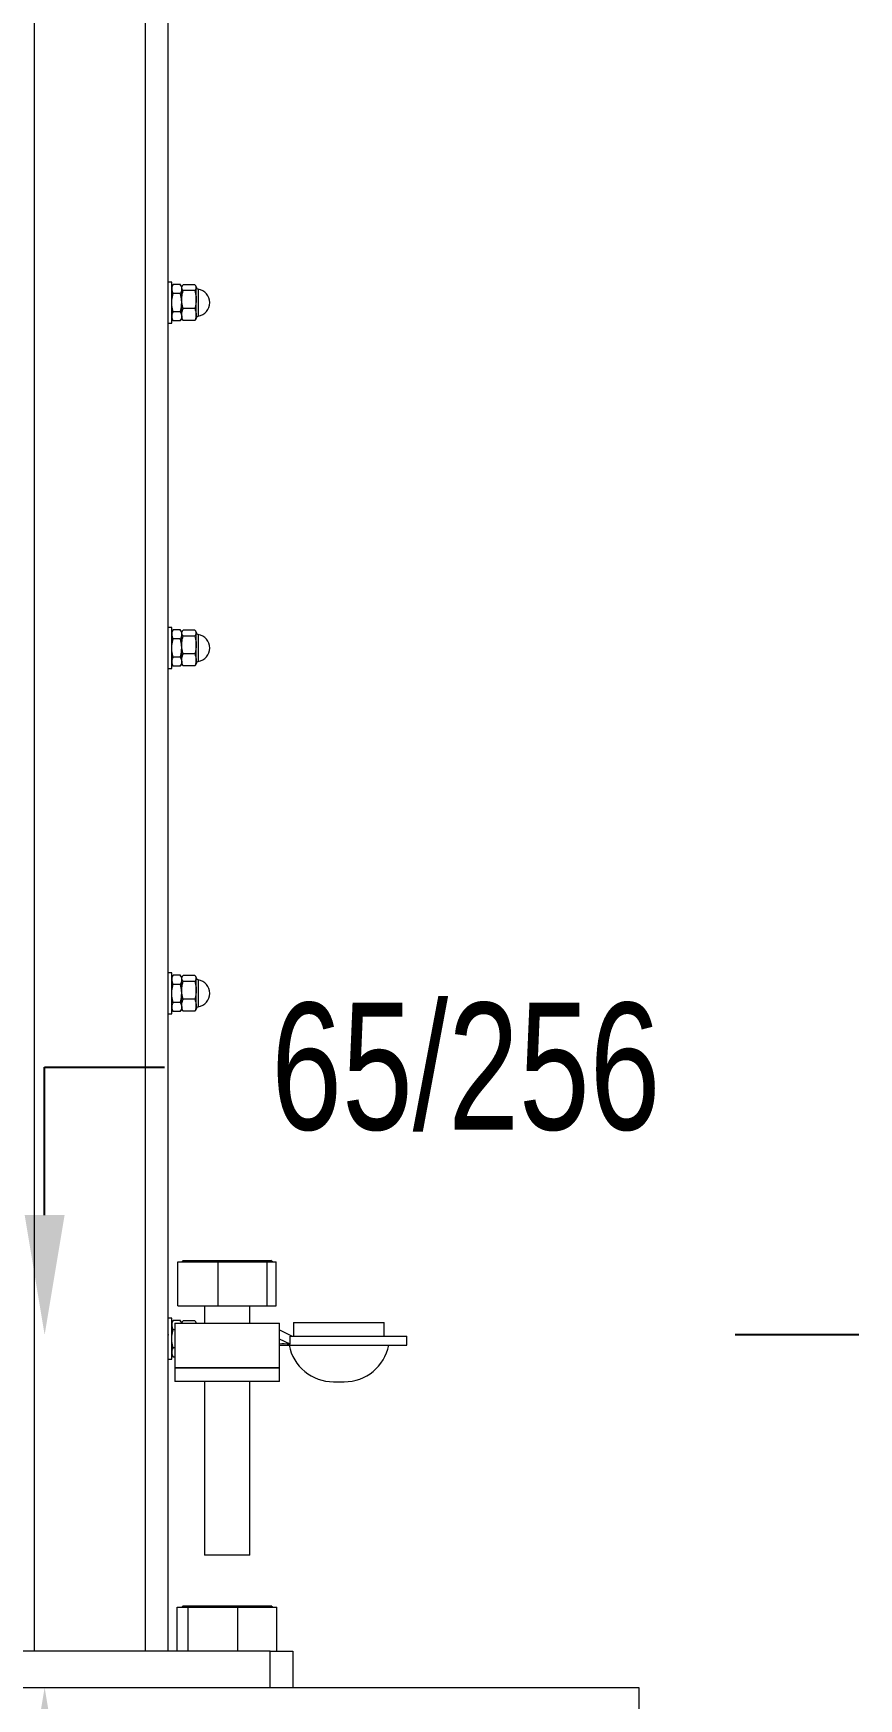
# Model space of a CAD drawing. Header units: inches. Extents: x 0.03 to 2.74, y 0.01 to 1.91.
# Drawn here: x 1.2857 to 1.3604, y 0.9059 to 1.0566 of the extents above; entities that cross this region are included whole.
import ezdxf

# ---------------------------------------------------------------- set-up
doc = ezdxf.new("R2010")
doc.units = ezdxf.units.IN
doc.header["$MEASUREMENT"] = 0
doc.header["$PDSIZE"] = -1
doc.layers.add('SLD-0_0', color=7, linetype='Continuous')
doc.styles.add('SLDTEXTSTYLE0', font='TXT', dxfattribs={"width": 0.75})
doc.dimstyles.new('SLDDIMSTYLE4', dxfattribs={"dimtxt": 0.01148293963254593, "dimasz": 0.01083333333333333, "dimexe": 0, "dimexo": 0.0625, "dimgap": 0.002870734908136483, "dimtad": 0, "dimtih": 1, "dimtoh": 1, "dimdec": 8, "dimlfac": 8, "dimrnd": 1e-09, "dimzin": 12, "dimdsep": 46, "dimlunit": 5, "dimtxsty": 'SLDTEXTSTYLE0', "dimsah": 1, "dimcen": 0.09, "dimadec": 0, "dimazin": 3, "dimtfac": 1, "dimtdec": 8, "dimtofl": 0, "dimtmove": 0, "dimatfit": 3, "dimfxl": 1, "dimfrac": 2, "dimtolj": 1, "dimtzin": 12, "dimarcsym": 0})

# ---------------------------------------------------------------- blocks, each defined once
blk = doc.blocks.new('*D95')
at = {"color": 0, "linetype": 'ByBlock', "lineweight": -2}
for p, q in [((1.28673707728714, 0.9497038653782358), (1.28673707728714, 0.9630923581688735)), ((1.28673707728714, 0.9630923581688735), (1.297570410620473, 0.9630923581688735)), ((1.360411679077807, 0.9388705320449025), (1.34923707728714, 0.9388705320449025)), ((1.27799977135059, 0.9069694903782686), (1.22423707728714, 0.9069694903782686)), ((1.28673707728714, 0.8961361570449352), (1.28673707728714, 0.8853028237116018))]:
    blk.add_line(p, q, dxfattribs=at)
at = {"color": 0, "linetype": 'ByBlock'}
for points in [[(1.28673707728714, 0.9388705320449025), (1.284931521731584, 0.9497038653782358), (1.288542632842695, 0.9497038653782358)], [(1.28673707728714, 0.9069694903782686), (1.284931521731584, 0.8961361570449352), (1.288542632842695, 0.8961361570449352)]]:
    blk.add_solid(points, dxfattribs=at)
at = {"layer": 'DEFPOINTS', "color": 0, "linetype": 'ByBlock'}
for p in [(1.297911679077807, 0.9388705320449025), (1.34049977135059, 0.9069694903782686)]:
    blk.add_point(p, dxfattribs=at)
at = {"color": 0, "linetype": 'ByBlock', "insert": (1.32485674592231, 0.9630923581688734), "char_height": 0.01148293963254593, "attachment_point": 5, "style": 'SLDTEXTSTYLE0'}
blk.add_mtext('65/256', dxfattribs=at)

msp = doc.modelspace()

# ---------------------------------------------------------------- linework, layer by layer
at = {"linetype": 'Continuous', "lineweight": 15}
for p, q in [((1.285813581964946, 0.9102503302732484), (1.285813581964946, 1.285250330273248)), ((1.295861154143424, 0.9102503302732482), (1.295861154143424, 1.285250330273248)), ((1.297911679077807, 0.9102503302732484), (1.297911679077807, 1.285250330273248)), ((1.298239763067308, 1.034116555985444), (1.297911679077807, 1.034116555985444)), ((1.298239763067308, 1.032271083544499), (1.298239763067308, 1.034116555985444)), ((1.29836800767624, 1.033928577177033), (1.298239763067308, 1.033706450998568)), ((1.298363122792214, 1.033919581842997), (1.298367964917362, 1.033928429059241)), ((1.299013792188384, 1.033928429059241), (1.298367964917362, 1.033928429059241)), ((1.299141994038437, 1.033706450998567), (1.299013749429506, 1.033928577177034)), ((1.299018634313532, 1.033919581842997), (1.299013792188384, 1.033928429059241)), ((1.300326128146388, 1.033898499785286), (1.29927019588849, 1.033898499785286)), ((1.299013792188384, 1.033086187522644), (1.298367964917362, 1.033086187522643)), ((1.299190477916677, 1.033790427539028), (1.299141994038437, 1.033706450998568)), ((1.299141994038437, 1.033627584141861), (1.299141994038437, 1.033706450998568)), ((1.299141994038437, 1.032542960378043), (1.299141994038437, 1.033627584141861)), ((1.299141994038437, 1.033507308290943), (1.299141994038437, 1.033627584141861)), ((1.299141994038437, 1.032257514765271), (1.299141994038437, 1.033507308290943)), ((1.299141994038437, 1.031186459780682), (1.299141994038437, 1.032542960378043)), ((1.300326128146389, 1.033356668498437), (1.29927019588849, 1.033356668498437)), ((1.300454329996442, 1.033706450998569), (1.300405746421331, 1.033790600219075)), ((1.300454329996442, 1.033627584141862), (1.300454329996442, 1.033706450998569)), ((1.300454329996442, 1.032542960378044), (1.300454329996442, 1.033627584141862)), ((1.300454329996442, 1.031186459780682), (1.300454329996442, 1.032542960378044)), ((1.300630089276532, 1.03348877955657), (1.300630089276532, 1.032501730641201)), ((1.300630089276532, 1.032501730641201), (1.300630089276532, 1.031053387532429)), ((1.298239763067308, 1.030425611103555), (1.298239763067308, 1.032271083544499)), ((1.298239763067308, 1.030835716090431), (1.298368007676241, 1.030613589911963)), ((1.299013792188384, 1.031428842007899), (1.298367964917361, 1.031428842007899)), ((1.299013749429505, 1.030613589911963), (1.299141994038437, 1.030835716090431)), ((1.299141994038437, 1.031021290018828), (1.299141994038437, 1.032257514765271)), ((1.299141994038437, 1.030835716090431), (1.299141994038437, 1.031186459780682)), ((1.299141994038437, 1.030835716090431), (1.299141994038437, 1.031021290018828)), ((1.299141994038437, 1.030835716090431), (1.299190477916677, 1.030751739549972)), ((1.300326128146389, 1.03172925225765), (1.29927019588849, 1.03172925225765)), ((1.30040574642133, 1.030751566869925), (1.300454329996442, 1.030835716090432)), ((1.300454329996442, 1.030835716090432), (1.300454329996442, 1.031186459780682)), ((1.297911679077807, 1.030425611103555), (1.298239763067308, 1.030425611103555)), ((1.299013792188384, 1.030613738029756), (1.298367964917362, 1.030613738029756)), ((1.300326128146389, 1.030643667303714), (1.29927019588849, 1.030643667303714)), ((1.298239763067308, 1.002866555985444), (1.297911679077807, 1.002866555985444)), ((1.298239763067308, 1.001021083544499), (1.298239763067308, 1.002866555985444)), ((1.29836800767624, 1.002678577177033), (1.298239763067308, 1.002456450998568)), ((1.298363122792214, 1.002669581842997), (1.298367964917362, 1.002678429059241)), ((1.299013792188384, 1.002678429059241), (1.298367964917362, 1.002678429059241)), ((1.299141994038437, 1.002456450998567), (1.299013749429506, 1.002678577177034)), ((1.299018634313532, 1.002669581842997), (1.299013792188384, 1.002678429059241)), ((1.299190477916677, 1.002540427539028), (1.299141994038437, 1.002456450998568)), ((1.299141994038437, 1.002377584141861), (1.299141994038437, 1.002456450998568)), ((1.299141994038437, 1.001292960378043), (1.299141994038437, 1.002377584141861)), ((1.299141994038437, 1.002257308290943), (1.299141994038437, 1.002377584141861)), ((1.299141994038437, 1.001007514765271), (1.299141994038437, 1.002257308290943)), ((1.300326128146388, 1.002648499785286), (1.29927019588849, 1.002648499785286)), ((1.300454329996442, 1.002456450998569), (1.300405746421331, 1.002540600219075)), ((1.300454329996442, 1.002377584141861), (1.300454329996442, 1.002456450998569)), ((1.300454329996442, 1.001292960378044), (1.300454329996442, 1.002377584141861)), ((1.300630089276532, 1.00223877955657), (1.300630089276532, 1.001251730641201)), ((1.298239763067308, 0.9991756111035548), (1.298239763067308, 1.001021083544499)), ((1.299013792188384, 1.001836187522644), (1.298367964917362, 1.001836187522643)), ((1.299141994038437, 0.9999364597806822), (1.299141994038437, 1.001292960378043)), ((1.299141994038437, 0.999771290018828), (1.299141994038437, 1.001007514765271)), ((1.300326128146389, 1.002106668498437), (1.29927019588849, 1.002106668498437)), ((1.300454329996442, 0.9999364597806822), (1.300454329996442, 1.001292960378044)), ((1.300630089276532, 1.001251730641201), (1.300630089276532, 0.9998033875324295)), ((1.297911679077807, 0.9991756111035548), (1.298239763067308, 0.9991756111035548)), ((1.298239763067308, 0.9995857160904313), (1.298368007676241, 0.9993635899119632)), ((1.299013792188384, 1.000178842007899), (1.298367964917361, 1.000178842007899)), ((1.299013792188384, 0.999363738029756), (1.298367964917362, 0.999363738029756)), ((1.299013749429505, 0.9993635899119632), (1.299141994038437, 0.999585716090431)), ((1.299141994038437, 0.9995857160904313), (1.299141994038437, 0.9999364597806822)), ((1.299141994038437, 0.999585716090431), (1.299141994038437, 0.999771290018828)), ((1.299141994038437, 0.9995857160904313), (1.299190477916677, 0.999501739549972)), ((1.300326128146389, 1.00047925225765), (1.29927019588849, 1.00047925225765)), ((1.300326128146389, 0.9993936673037138), (1.29927019588849, 0.9993936673037143)), ((1.30040574642133, 0.999501566869925), (1.300454329996442, 0.9995857160904317)), ((1.300454329996442, 0.9995857160904317), (1.300454329996442, 0.9999364597806822)), ((1.298239763067308, 0.9716165559854445), (1.297911679077807, 0.9716165559854445)), ((1.298239763067308, 0.9697710835444995), (1.298239763067308, 0.9716165559854445)), ((1.29836800767624, 0.9714285771770332), (1.298239763067308, 0.9712064509985677)), ((1.298363122792214, 0.9714195818429967), (1.298367964917362, 0.9714284290592404)), ((1.299013792188384, 0.9714284290592409), (1.298367964917362, 0.9714284290592404)), ((1.299013792188384, 0.9705861875226435), (1.298367964917362, 0.9705861875226428)), ((1.299141994038437, 0.9712064509985673), (1.299013749429506, 0.9714285771770337)), ((1.299018634313532, 0.9714195818429971), (1.299013792188384, 0.9714284290592409)), ((1.299190477916677, 0.9712904275390277), (1.299141994038437, 0.9712064509985677)), ((1.299141994038437, 0.9711275841418613), (1.299141994038437, 0.9712064509985677)), ((1.299141994038437, 0.9700429603780433), (1.299141994038437, 0.9711275841418613)), ((1.299141994038437, 0.9710073082909425), (1.299141994038437, 0.9711275841418613)), ((1.299141994038437, 0.9697575147652708), (1.299141994038437, 0.9710073082909425)), ((1.300326128146388, 0.9713984997852859), (1.29927019588849, 0.9713984997852859)), ((1.300326128146389, 0.9708566684984365), (1.29927019588849, 0.9708566684984367)), ((1.300454329996442, 0.9712064509985687), (1.300405746421331, 0.971290600219075)), ((1.300454329996442, 0.9711275841418613), (1.300454329996442, 0.9712064509985687)), ((1.300454329996442, 0.9700429603780435), (1.300454329996442, 0.9711275841418613)), ((1.300630089276532, 0.9709887795565703), (1.300630089276532, 0.970001730641201)), ((1.298239763067308, 0.9679256111035548), (1.298239763067308, 0.9697710835444995)), ((1.299141994038437, 0.9686864597806822), (1.299141994038437, 0.9700429603780433)), ((1.299141994038437, 0.968521290018828), (1.299141994038437, 0.9697575147652708)), ((1.300326128146389, 0.9692292522576504), (1.29927019588849, 0.9692292522576499)), ((1.300454329996442, 0.9686864597806822), (1.300454329996442, 0.9700429603780435)), ((1.300630089276532, 0.970001730641201), (1.300630089276532, 0.9685533875324295)), ((1.297911679077807, 0.9679256111035548), (1.298239763067308, 0.9679256111035548)), ((1.298239763067308, 0.9683357160904313), (1.298368007676241, 0.9681135899119632)), ((1.299013792188384, 0.9689288420078994), (1.298367964917361, 0.9689288420078993)), ((1.299013792188384, 0.968113738029756), (1.298367964917362, 0.968113738029756)), ((1.299013749429505, 0.9681135899119632), (1.299141994038437, 0.968335716090431)), ((1.299141994038437, 0.9683357160904313), (1.299141994038437, 0.9686864597806822)), ((1.299141994038437, 0.968335716090431), (1.299141994038437, 0.968521290018828)), ((1.299141994038437, 0.9683357160904313), (1.299190477916677, 0.968251739549972)), ((1.300326128146389, 0.9681436673037138), (1.29927019588849, 0.9681436673037142)), ((1.30040574642133, 0.968251566869925), (1.300454329996442, 0.9683357160904317)), ((1.300454329996442, 0.9683357160904317), (1.300454329996442, 0.9686864597806822)), ((1.298804311336091, 0.9415003302732501), (1.298804311336091, 0.9454783486459534)), ((1.298804311336091, 0.9454783486459534), (1.300628461045217, 0.9454783486459534)), ((1.2992650255345, 0.9456013801420162), (1.299141994038437, 0.9454783486459534)), ((1.2992650255345, 0.9456013801420162), (1.307165254422045, 0.9456013801420163)), ((1.300628461045217, 0.9454783486459534), (1.302452610754344, 0.9454783486459534)), ((1.302452610754344, 0.9415003302732501), (1.302452610754344, 0.9454783486459534)), ((1.302452610754344, 0.9454783486459534), (1.3046719770399, 0.9454783486459535)), ((1.3046719770399, 0.9454783486459535), (1.306891343325456, 0.9454783486459534)), ((1.306891343325456, 0.9415003302732499), (1.306891343325456, 0.9454783486459534)), ((1.306891343325456, 0.9454783486459534), (1.307286559901886, 0.9454783486459534)), ((1.307165254422045, 0.9456013801420163), (1.307221062279907, 0.9456013801420163)), ((1.307344093775969, 0.9454783486459534), (1.307221062279907, 0.9456013801420163)), ((1.307286559901886, 0.9454783486459534), (1.307681776478315, 0.9454783486459535)), ((1.307681776478315, 0.9415003302732499), (1.307681776478315, 0.9454783486459535)), ((1.298804311336091, 0.9415003302732501), (1.302452610754344, 0.9415003302732501)), ((1.30119251897282, 0.9415003302732499), (1.30119251897282, 0.9399378302732492)), ((1.302452610754344, 0.9415003302732501), (1.306891343325456, 0.9415003302732499)), ((1.305293568841586, 0.9399378302732492), (1.305293568841586, 0.9415003302732499)), ((1.306891343325456, 0.9415003302732499), (1.307681776478315, 0.9415003302732499)), ((1.298239763067308, 0.9403665559854445), (1.297911679077807, 0.9403665559854445)), ((1.298239763067308, 0.9385210835444995), (1.298239763067308, 0.9403665559854445)), ((1.29836800767624, 0.9401785771770332), (1.298239763067308, 0.9399564509985678)), ((1.298363122792214, 0.9401695818429969), (1.298367964917362, 0.9401784290592404)), ((1.299013792188384, 0.9401784290592409), (1.298367964917362, 0.9401784290592404)), ((1.298507559415818, 0.9393361875226431), (1.298367964917362, 0.9393361875226429)), ((1.298507559415818, 0.9399378302732492), (1.298507559415818, 0.9358753302732491)), ((1.298507559415818, 0.9399378302732492), (1.307978528398588, 0.9399378302732492)), ((1.299141994038437, 0.9399564509985675), (1.299013749429506, 0.9401785771770337)), ((1.299018634313532, 0.940169581842997), (1.299013792188384, 0.9401784290592409)), ((1.299190477916677, 0.9400404275390277), (1.299141994038437, 0.9399564509985678)), ((1.299141994038437, 0.9399378302732492), (1.299141994038437, 0.9399564509985678)), ((1.300326128146388, 0.940148499785286), (1.29927019588849, 0.940148499785286)), ((1.300454329996442, 0.9399564509985687), (1.300405746421331, 0.940040600219075)), ((1.300454329996442, 0.9399417288919156), (1.300454329996442, 0.9399564509985687)), ((1.307978528398588, 0.9358753302732491), (1.307978528398588, 0.9399378302732492)), ((1.307978528398588, 0.9393113802181706), (1.309141801167777, 0.9387460651813857)), ((1.30926867950123, 0.9399763801420155), (1.30926867950123, 0.9387460651813857)), ((1.30926867950123, 0.9399763801420155), (1.317470779238762, 0.9399763801420155)), ((1.317470779238762, 0.9387460651813857), (1.317470779238762, 0.9399763801420155)), ((1.298239763067308, 0.9366756111035547), (1.298239763067308, 0.9385210835444995)), ((1.298507559415818, 0.9376788420078994), (1.298367964917361, 0.9376788420078994)), ((1.308959453501251, 0.9380144706042447), (1.307978528398588, 0.9384911702444174)), ((1.307978528398588, 0.9379258552076323), (1.319521304173146, 0.9379258552076323)), ((1.308959453501251, 0.9380144706042447), (1.308959453501251, 0.9387460651813857)), ((1.308959453501251, 0.9387460651813857), (1.319521304173146, 0.9387460651813857)), ((1.319521304173146, 0.9379258552076323), (1.319521304173146, 0.9387460651813857)), ((1.297911679077807, 0.9366756111035547), (1.298239763067308, 0.9366756111035547)), ((1.298239763067308, 0.9370857160904313), (1.298368007676241, 0.9368635899119632)), ((1.298507559415818, 0.936863738029756), (1.298367964917362, 0.936863738029756)), ((1.298507559415818, 0.9358753302732491), (1.298507559415818, 0.9346450153126191)), ((1.299345280855242, 0.9358753302732491), (1.298507559415818, 0.9358753302732491)), ((1.298507559415818, 0.9358753302732491), (1.307978528398588, 0.9358753302732491)), ((1.307978528398588, 0.9358753302732491), (1.299345280855242, 0.9358753302732491)), ((1.307978528398588, 0.9346450153126191), (1.307978528398588, 0.9358753302732491)), ((1.299345280855242, 0.9346450153126191), (1.298507559415818, 0.9346450153126191)), ((1.307978528398588, 0.9346450153126191), (1.299345280855242, 0.9346450153126191)), ((1.30119251897282, 0.9346450153126191), (1.30119251897282, 0.9189445559950346)), ((1.305293568841586, 0.9189445559950346), (1.305293568841586, 0.9346450153126191)), ((1.312882584115259, 0.9346159796293507), (1.313856874624733, 0.9346159796293507)), ((1.305293568841586, 0.9189445559950346), (1.30119251897282, 0.9189445559950346)), ((1.298738754039561, 0.9102503302732493), (1.298738754039561, 0.9142283486459529)), ((1.298738754039561, 0.9142283486459529), (1.299231948236719, 0.9142283486459527)), ((1.2992650255345, 0.9143513801420157), (1.299141994038437, 0.9142283486459527)), ((1.299231948236719, 0.9142283486459527), (1.299725142433877, 0.9142283486459527)), ((1.2992650255345, 0.9143513801420157), (1.307221062279907, 0.9143513801420157)), ((1.299725142433877, 0.9102503302732493), (1.299725142433877, 0.9142283486459527)), ((1.299725142433877, 0.9142283486459527), (1.301977287367698, 0.9142283486459527)), ((1.301977287367698, 0.9142283486459527), (1.30422943230152, 0.9142283486459527)), ((1.30422943230152, 0.9102503302732493), (1.30422943230152, 0.9142283486459527)), ((1.30422943230152, 0.9142283486459527), (1.305988383038182, 0.9142283486459529)), ((1.305988383038182, 0.9142283486459529), (1.307747333774846, 0.9142283486459527)), ((1.307344093775969, 0.9142283486459527), (1.307221062279907, 0.9143513801420157)), ((1.307747333774846, 0.9102503302732493), (1.307747333774846, 0.9142283486459527)), ((1.307139041282531, 0.9102503302732492), (1.264078017660484, 0.9102503302732492)), ((1.307139041282531, 0.906969490378236), (1.307139041282531, 0.9102503302732492)), ((1.307139041282531, 0.9102503302732492), (1.309189566216914, 0.9102503302732492)), ((1.309189566216914, 0.9102503302732492), (1.309189566216914, 0.906969490378236)), ((0.6023107949726373, 0.9069694903782679), (1.34049977135059, 0.9069694903782686)), ((1.34049977135059, 0.9069694903782686), (1.34049977135059, 0.9049189654438873))]:
    msp.add_line(p, q, dxfattribs=at)
for centre, radius, start, end in [((1.30065938248988, 1.033691728891916), 0.0002050524934385169, 180.0000000000629, 261.7867892982724), ((1.300454329996442, 1.032271083544499), 0.001230314960630254, 278.2132107017483, 81.78678929825548), ((1.30065938248988, 1.030850438197085), 0.0002050524934384956, 98.21321070175497, 180.0000000001249), ((1.30065938248988, 1.002441728891916), 0.0002050524934387367, 180.0000000000629, 261.7867892982813), ((1.300454329996442, 1.001021083544499), 0.001230314960630254, 278.213210701749, 81.78678929825548), ((1.30065938248988, 0.9996004381970849), 0.0002050524934384956, 98.21321070175497, 180.0000000001249), ((1.30065938248988, 0.9711917288919156), 0.0002050524934386268, 180.0000000000939, 261.7867892982769), ((1.300454329996442, 0.9697710835444995), 0.001230314960630144, 278.213210701749, 81.78678929825475), ((1.30065938248988, 0.9683504381970848), 0.0002050524934384956, 98.21321070175054, 180.0000000000939), ((1.312882584115259, 0.9387170294981171), 0.004101049868766579, 191.1232377672321, 270.0000000000008), ((1.313856874624733, 0.9387170294981171), 0.004101049868766579, 270.0000000000008, 348.8767622327695)]:
    msp.add_arc(centre, radius, start, end, dxfattribs=at)
msp.add_ellipse((1.313369729369996, 0.9355882567824354), major_axis=(0.006136378738323291, -0.002118494700728002), ratio=0.203975481581221, start_param=2.440494802070841, end_param=2.709421829921057, dxfattribs=at)
for points, knots in [([(1.298367964917362, 1.033928429059241), (1.298349639274383, 1.033894436290883), (1.298312926820746, 1.03382633729246), (1.298272639666464, 1.033721823159052), (1.298245030432253, 1.033615320588439), (1.298241522596655, 1.033543389103501), (1.298239763067308, 1.033507308290943)], [0, 0, 0, 0, 0.2472686137511803, 0.4953625653846527, 0.7468740051206626, 1, 1, 1, 1]), ([(1.299013792188384, 1.033928429059241), (1.299032117831363, 1.033894436290883), (1.299068830285, 1.033826337292459), (1.299109117439281, 1.033721823159052), (1.299136726673492, 1.033615320588439), (1.299140234509091, 1.0335433891035), (1.299141994038437, 1.033507308290943)], [0, 0, 0, 0, 0.2472686137516102, 0.4953625653846397, 0.7468740051209396, 1, 1, 1, 1]), ([(1.299141994038437, 1.033627584141861), (1.299142139012914, 1.033634001421118), (1.299142759841627, 1.0336614823357), (1.299152372199926, 1.033710103648765), (1.299178915390273, 1.03377326303107), (1.299217929666982, 1.033836232947868), (1.29925275450966, 1.033877721174003), (1.29927019588849, 1.033898499785286)], [0, 0, 0, 0, 0.07000203757649452, 0.29977190303352, 0.5308036500303902, 0.7650116797093448, 1, 1, 1, 1]), ([(1.300326128146388, 1.033898499785286), (1.300344453789367, 1.033876631538919), (1.300381166243005, 1.033832822053937), (1.300421453397286, 1.033765585964361), (1.300449062631497, 1.033697070672276), (1.300452570467096, 1.033650795669968), (1.300454329996442, 1.033627584141862)], [0, 0, 0, 0, 0.2472686137513042, 0.4953625653854857, 0.7468740051199473, 1, 1, 1, 1]), ([(1.298239763067308, 1.033507308290943), (1.298239908041785, 1.033497333047221), (1.298240528870498, 1.033454615750738), (1.298250141228798, 1.033379037078147), (1.298276684419145, 1.033280859921356), (1.298315698695853, 1.033182977276388), (1.298350523538532, 1.033118486524048), (1.298367964917362, 1.033086187522643)], [0, 0, 0, 0, 0.0700020375768572, 0.2997719030334811, 0.5308036500316354, 0.7650116797100702, 1, 1, 1, 1]), ([(1.298239763067308, 1.032257514765271), (1.298240255526433, 1.032295115005304), (1.298241241439361, 1.032370391431159), (1.298253722884671, 1.032547311012022), (1.298288451785158, 1.03278825860347), (1.298341372272221, 1.032986547151233), (1.298367964917362, 1.033086187522643)], [0, 0, 0, 0, 0.1340924543925284, 0.2684557516669985, 0.632397627450168, 1, 1, 1, 1]), ([(1.299141994038437, 1.033507308290943), (1.29914184906396, 1.033497333047221), (1.299141228235247, 1.033454615750739), (1.299131615876948, 1.033379037078147), (1.299105072686601, 1.033280859921356), (1.299066058409893, 1.033182977276389), (1.299031233567214, 1.033118486524048), (1.299013792188384, 1.033086187522644)], [0, 0, 0, 0, 0.07000203757701859, 0.2997719030335405, 0.5308036500318636, 0.7650116797098743, 1, 1, 1, 1]), ([(1.299141994038437, 1.032257514765271), (1.299141501579313, 1.032295115005304), (1.299140515666385, 1.032370391431159), (1.299128034221074, 1.032547311012022), (1.299093305320587, 1.03278825860347), (1.299040384833525, 1.032986547151233), (1.299013792188384, 1.033086187522644)], [0, 0, 0, 0, 0.1340924543915525, 0.2684557516668663, 0.6323976274497071, 1, 1, 1, 1]), ([(1.29927019588849, 1.033356668498437), (1.299251870245511, 1.033378536744803), (1.299215157791874, 1.033422346229786), (1.299174870637593, 1.033489582319362), (1.299147261403382, 1.033558097611448), (1.299143753567783, 1.033604372613755), (1.299141994038437, 1.033627584141861)], [0, 0, 0, 0, 0.2472686137509803, 0.4953625653851066, 0.7468740051195698, 1, 1, 1, 1]), ([(1.299141994038437, 1.032542960378043), (1.299142434590057, 1.032577881335639), (1.299143316490913, 1.032647786475097), (1.299154987162558, 1.032819507852796), (1.299189215344184, 1.033058235892145), (1.299243107895812, 1.033256842789392), (1.29927019588849, 1.033356668498437)], [0, 0, 0, 0, 0.1268311099157654, 0.253891847092917, 0.6249839435590189, 1, 1, 1, 1]), ([(1.29927019588849, 1.03172925225765), (1.299252470965402, 1.03179268280819), (1.299220730141926, 1.031906270771182), (1.299185546008371, 1.032072720941048), (1.299161005773652, 1.032227664040699), (1.299145034870815, 1.03238463920866), (1.299143008962691, 1.032490118269453), (1.299141994038437, 1.032542960378043)], [0, 0, 0, 0, 0.2388183243140617, 0.4276628021216631, 0.6169959266436849, 0.8081254925600061, 1, 1, 1, 1]), ([(1.300454329996442, 1.033627584141862), (1.300454185021965, 1.033621166862604), (1.300453564193252, 1.033593685948022), (1.300443951834953, 1.033545064634957), (1.300417408644605, 1.033481905252654), (1.300378394367897, 1.033418935335854), (1.300343569525219, 1.033377447109719), (1.300326128146389, 1.033356668498437)], [0, 0, 0, 0, 0.07000203757740829, 0.2997719030338702, 0.5308036500305495, 0.7650116797099695, 1, 1, 1, 1]), ([(1.300326128146389, 1.033356668498437), (1.300352972021525, 1.033257811808202), (1.300406898610821, 1.033059218866369), (1.300441261273792, 1.032820563005915), (1.300453004536224, 1.032647849276131), (1.300453887913899, 1.032577944114409), (1.300454329996442, 1.032542960378044)], [0, 0, 0, 0, 0.3714016417519856, 0.7461077693550214, 0.8729407293660776, 1, 1, 1, 1]), ([(1.300454329996442, 1.032542960378044), (1.300453348950202, 1.032491021049443), (1.300451383006987, 1.032386938523529), (1.300435722348809, 1.032230782879775), (1.300411225510834, 1.032074917198385), (1.30037581815728, 1.031907083108548), (1.300343852147875, 1.031792682999746), (1.300326128146389, 1.03172925225765)], [0, 0, 0, 0, 0.1885974294567389, 0.3779351286954703, 0.5692809734076417, 0.7611818050030269, 1, 1, 1, 1]), ([(1.298367964917361, 1.031428842007899), (1.298358210995741, 1.031463549339174), (1.298338695736012, 1.031532990391776), (1.298297250875929, 1.031703609874487), (1.298251299766541, 1.031944371850662), (1.29824362407793, 1.032152714588449), (1.298239763067308, 1.032257514765271)], [0, 0, 0, 0, 0.1285821625226197, 0.2572620937261976, 0.6263893585317191, 1, 1, 1, 1]), ([(1.298367964917361, 1.031428842007899), (1.298349639274383, 1.031395944508177), (1.298312926820746, 1.031330039702832), (1.298272639666465, 1.031228893081332), (1.298245030432253, 1.031125822091344), (1.298241522596655, 1.031056208284638), (1.298239763067309, 1.031021290018828)], [0, 0, 0, 0, 0.2472686137515583, 0.4953625653848447, 0.7468740051194663, 1, 1, 1, 1]), ([(1.298239763067309, 1.031021290018828), (1.298239908001499, 1.031011636182629), (1.29824052898438, 1.030970273499423), (1.298250161473539, 1.030897038702539), (1.298278955728788, 1.030793995629607), (1.298319602971979, 1.030699420657417), (1.298354745920088, 1.030637158064093), (1.298367964917362, 1.030613738029756)], [0, 0, 0, 0, 0.07000319901103039, 0.2999346668227358, 0.531476153728745, 0.8237650572864254, 1, 1, 1, 1]), ([(1.299013792188384, 1.031428842007899), (1.299023546110005, 1.031463549339174), (1.299043061369734, 1.031532990391776), (1.299084506229817, 1.031703609874487), (1.299130457339205, 1.031944371850663), (1.299138133027815, 1.032152714588449), (1.299141994038437, 1.032257514765271)], [0, 0, 0, 0, 0.1285821625225411, 0.2572620937266777, 0.6263893585313655, 1, 1, 1, 1]), ([(1.299013792188384, 1.031428842007899), (1.299032117831363, 1.031395944508178), (1.299068830285, 1.031330039702833), (1.299109117439281, 1.031228893081332), (1.299136726673492, 1.031125822091344), (1.29914023450909, 1.031056208284639), (1.299141994038437, 1.031021290018828)], [0, 0, 0, 0, 0.2472686137510092, 0.4953625653851934, 0.7468740051197225, 1, 1, 1, 1]), ([(1.299141994038437, 1.031021290018828), (1.299141849104247, 1.031011636182629), (1.299141228121366, 1.030970273499423), (1.299131595632207, 1.030897038702539), (1.299102801376958, 1.030793995629607), (1.299062154133767, 1.030699420657417), (1.299027011185658, 1.030637158064093), (1.299013792188384, 1.030613738029756)], [0, 0, 0, 0, 0.07000319901120795, 0.2999346668230368, 0.5314761537288601, 0.8237650572867236, 1, 1, 1, 1]), ([(1.299141994038437, 1.031186459780682), (1.299142134252296, 1.031199317480137), (1.299142504454698, 1.031233265274256), (1.299149101422334, 1.031330677693562), (1.299172485653219, 1.031457661735957), (1.299217935783512, 1.031604492398614), (1.299252756550762, 1.031687619556808), (1.29927019588849, 1.03172925225765)], [0, 0, 0, 0, 0.0700070122514211, 0.1848373923518357, 0.5307703067278718, 0.7649949803327746, 0.9999999999999999, 0.9999999999999999, 0.9999999999999999, 0.9999999999999999]), ([(1.29927019588849, 1.030643667303714), (1.299251870245511, 1.030687481383486), (1.299215157791874, 1.030775255786498), (1.299174870637593, 1.030909966514682), (1.299147261403382, 1.031047240186411), (1.299143753567784, 1.03113995437156), (1.299141994038437, 1.031186459780682)], [0, 0, 0, 0, 0.2472686137509569, 0.4953625653846253, 0.7468740051200606, 1, 1, 1, 1]), ([(1.300326128146389, 1.03172925225765), (1.300353006037232, 1.031663336342444), (1.300397970173355, 1.03155306533192), (1.300436744039363, 1.031394522985604), (1.300452505027272, 1.031279346317682), (1.300453872753234, 1.031209732359128), (1.300454329996442, 1.031186459780682)], [0, 0, 0, 0, 0.3712025121233796, 0.6209862366790951, 0.8732922574421467, 1, 1, 1, 1]), ([(1.300454329996442, 1.031186459780682), (1.300454185021965, 1.031173602454102), (1.300453564193252, 1.031118543124539), (1.300443951834953, 1.031021127993324), (1.300417408644606, 1.03089458514356), (1.300378394367897, 1.030768421897017), (1.300343569525219, 1.030685298247367), (1.300326128146389, 1.030643667303714)], [0, 0, 0, 0, 0.07000203757701767, 0.2997719030337772, 0.5308036500305099, 0.7650116797095351, 1, 1, 1, 1]), ([(1.299191394585001, 1.030752268788675), (1.299200396044827, 1.030736864062674), (1.29922176664061, 1.030700291309048), (1.299252441510479, 1.030664425916313), (1.29927019588849, 1.030643667303714)], [0, 0, 0, 0, 0.4212077154118699, 0.9999999999999999, 0.9999999999999999, 0.9999999999999999, 0.9999999999999999]), ([(1.300326128146389, 1.030643667303714), (1.300344851842959, 1.030665508737248), (1.300375589133858, 1.030701364183509), (1.300396398654766, 1.030737963328257), (1.300404532004683, 1.030752268013703)], [0, 0, 0, 0, 0.6091524666790881, 0.9999999999999999, 0.9999999999999999, 0.9999999999999999, 0.9999999999999999]), ([(1.298367964917362, 1.002678429059241), (1.298349639274383, 1.002644436290883), (1.298312926820746, 1.00257633729246), (1.298272639666464, 1.002471823159052), (1.298245030432253, 1.002365320588439), (1.298241522596655, 1.002293389103501), (1.298239763067308, 1.002257308290943)], [0, 0, 0, 0, 0.2472686137511837, 0.4953625653846528, 0.7468740051206729, 1, 1, 1, 1]), ([(1.298239763067309, 1.002257308290943), (1.298239908041785, 1.002247333047221), (1.298240528870498, 1.002204615750738), (1.298250141228798, 1.002129037078147), (1.298276684419145, 1.002030859921356), (1.298315698695853, 1.001932977276388), (1.298350523538532, 1.001868486524048), (1.298367964917362, 1.001836187522643)], [0, 0, 0, 0, 0.07000203757687049, 0.2997719030334792, 0.5308036500316455, 0.7650116797100652, 1, 1, 1, 1]), ([(1.299013792188384, 1.002678429059241), (1.299032117831363, 1.002644436290883), (1.299068830285, 1.002576337292459), (1.299109117439281, 1.002471823159052), (1.299136726673492, 1.002365320588439), (1.29914023450909, 1.0022933891035), (1.299141994038437, 1.002257308290943)], [0, 0, 0, 0, 0.2472686137516136, 0.4953625653846398, 0.7468740051209499, 1, 1, 1, 1]), ([(1.299141994038437, 1.002257308290943), (1.29914184906396, 1.002247333047221), (1.299141228235246, 1.002204615750739), (1.299131615876949, 1.002129037078147), (1.2991050726866, 1.002030859921356), (1.299066058409893, 1.001932977276389), (1.299031233567214, 1.001868486524048), (1.299013792188384, 1.001836187522644)], [0, 0, 0, 0, 0.07000203757703186, 0.2997719030335385, 0.5308036500318737, 0.7650116797098692, 1, 1, 1, 1]), ([(1.299141994038437, 1.002377584141861), (1.299142139012914, 1.002384001421118), (1.299142759841627, 1.0024114823357), (1.299152372199926, 1.002460103648765), (1.299178915390273, 1.00252326303107), (1.299217929666981, 1.002586232947868), (1.29925275450966, 1.002627721174003), (1.29927019588849, 1.002648499785286)], [0, 0, 0, 0, 0.07000203757649422, 0.2997719030335144, 0.5308036500303924, 0.7650116797093417, 1, 1, 1, 1]), ([(1.29927019588849, 1.002106668498437), (1.299251870245512, 1.002128536744804), (1.299215157791874, 1.002172346229786), (1.299174870637593, 1.002239582319362), (1.299147261403382, 1.002308097611448), (1.299143753567783, 1.002354372613755), (1.299141994038437, 1.002377584141861)], [0, 0, 0, 0, 0.2472686137509814, 0.4953625653851044, 0.7468740051195686, 1, 1, 1, 1]), ([(1.300326128146388, 1.002648499785286), (1.300344453789367, 1.002626631538919), (1.300381166243005, 1.002582822053937), (1.300421453397286, 1.002515585964361), (1.300449062631497, 1.002447070672276), (1.300452570467095, 1.002400795669968), (1.300454329996442, 1.002377584141861)], [0, 0, 0, 0, 0.2472686137513031, 0.4953625653854878, 0.746874005119944, 1, 1, 1, 1]), ([(1.300454329996442, 1.002377584141861), (1.300454185021965, 1.002371166862604), (1.300453564193252, 1.002343685948022), (1.300443951834953, 1.002295064634957), (1.300417408644605, 1.002231905252654), (1.300378394367897, 1.002168935335854), (1.300343569525219, 1.002127447109719), (1.300326128146389, 1.002106668498437)], [0, 0, 0, 0, 0.07000203757739945, 0.2997719030338659, 0.5308036500305452, 0.7650116797099652, 1, 1, 1, 1]), ([(1.298239763067308, 1.001007514765271), (1.298240255526433, 1.001045115005304), (1.298241241439361, 1.001120391431159), (1.298253722884671, 1.001297311012022), (1.298288451785158, 1.00153825860347), (1.298341372272221, 1.001736547151233), (1.298367964917362, 1.001836187522643)], [0, 0, 0, 0, 0.1340924543925285, 0.2684557516669985, 0.6323976274501548, 1, 1, 1, 1]), ([(1.298367964917361, 1.000178842007899), (1.298358210995741, 1.000213549339174), (1.298338695736012, 1.000282990391776), (1.298297250875929, 1.000453609874487), (1.298251299766541, 1.000694371850662), (1.29824362407793, 1.000902714588449), (1.298239763067308, 1.001007514765271)], [0, 0, 0, 0, 0.1285821625226213, 0.2572620937261746, 0.6263893585317007, 1, 1, 1, 1]), ([(1.299141994038437, 1.001007514765271), (1.299141501579313, 1.001045115005304), (1.299140515666385, 1.001120391431159), (1.299128034221075, 1.001297311012022), (1.299093305320586, 1.00153825860347), (1.299040384833525, 1.001736547151233), (1.299013792188384, 1.001836187522644)], [0, 0, 0, 0, 0.1340924543915526, 0.2684557516668664, 0.6323976274496939, 1, 1, 1, 1]), ([(1.299013792188384, 1.000178842007899), (1.299023546110005, 1.000213549339174), (1.299043061369735, 1.000282990391776), (1.299084506229817, 1.000453609874487), (1.299130457339205, 1.000694371850663), (1.299138133027815, 1.000902714588449), (1.299141994038437, 1.001007514765271)], [0, 0, 0, 0, 0.1285821625225428, 0.2572620937266548, 0.6263893585313473, 1, 1, 1, 1]), ([(1.299141994038437, 1.001292960378043), (1.299142434590057, 1.001327881335639), (1.299143316490913, 1.001397786475097), (1.299154987162557, 1.001569507852796), (1.299189215344184, 1.001808235892145), (1.299243107895812, 1.002006842789392), (1.29927019588849, 1.002106668498437)], [0, 0, 0, 0, 0.1268311099157638, 0.2538918470929137, 0.6249839435590108, 1, 1, 1, 1]), ([(1.29927019588849, 1.00047925225765), (1.299252470965402, 1.00054268280819), (1.299220730141926, 1.000656270771182), (1.299185546008371, 1.000822720941048), (1.299161005773652, 1.000977664040699), (1.299145034870815, 1.00113463920866), (1.299143008962691, 1.001240118269453), (1.299141994038437, 1.001292960378043)], [0, 0, 0, 0, 0.238818324314039, 0.4276628021216557, 0.6169959266436669, 0.8081254925600035, 1, 1, 1, 1]), ([(1.300326128146389, 1.002106668498437), (1.300352972021525, 1.002007811808201), (1.300406898610821, 1.001809218866369), (1.300441261273791, 1.001570563005915), (1.300453004536224, 1.001397849276131), (1.300453887913899, 1.001327944114409), (1.300454329996442, 1.001292960378044)], [0, 0, 0, 0, 0.3714016417519904, 0.7461077693550049, 0.8729407293660627, 1, 1, 1, 1]), ([(1.300454329996442, 1.001292960378044), (1.300453348950202, 1.001241021049443), (1.300451383006987, 1.001136938523529), (1.300435722348808, 1.000980782879775), (1.300411225510834, 1.000824917198385), (1.30037581815728, 1.000657083108548), (1.300343852147875, 1.000542682999746), (1.300326128146389, 1.00047925225765)], [0, 0, 0, 0, 0.1885974294567365, 0.3779351286954523, 0.5692809734076345, 0.7611818050030043, 1, 1, 1, 1]), ([(1.298367964917361, 1.000178842007899), (1.298349639274383, 1.000145944508177), (1.298312926820746, 1.000080039702832), (1.298272639666465, 0.9999788930813323), (1.298245030432253, 0.9998758220913436), (1.298241522596655, 0.9998062082846384), (1.298239763067309, 0.999771290018828)], [0, 0, 0, 0, 0.2472686137515696, 0.4953625653848545, 0.746874005119468, 1, 1, 1, 1]), ([(1.298239763067309, 0.999771290018828), (1.298239908001499, 0.9997616361826286), (1.29824052898438, 0.9997202734994236), (1.298250161473539, 0.9996470387025388), (1.298278955728788, 0.9995439956296073), (1.298319602971979, 0.999449420657417), (1.298354745920088, 0.9993871580640934), (1.298367964917362, 0.999363738029756)], [0, 0, 0, 0, 0.07000319901103749, 0.2999346668227444, 0.5314761537287486, 0.8237650572864242, 1, 1, 1, 1]), ([(1.299013792188384, 1.000178842007899), (1.299032117831363, 1.000145944508178), (1.299068830285, 1.000080039702833), (1.299109117439281, 0.9999788930813317), (1.299136726673492, 0.9998758220913442), (1.29914023450909, 0.9998062082846385), (1.299141994038437, 0.999771290018828)], [0, 0, 0, 0, 0.2472686137510189, 0.4953625653851998, 0.7468740051197124, 1, 1, 1, 1]), ([(1.299141994038437, 0.999771290018828), (1.299141849104247, 0.9997616361826286), (1.299141228121366, 0.9997202734994236), (1.299131595632207, 0.9996470387025388), (1.299102801376958, 0.9995439956296075), (1.299062154133767, 0.9994494206574175), (1.299027011185658, 0.9993871580640934), (1.299013792188384, 0.999363738029756)], [0, 0, 0, 0, 0.07000319901120843, 0.2999346668230388, 0.5314761537288571, 0.823765057286716, 1, 1, 1, 1]), ([(1.299141994038437, 0.9999364597806822), (1.299142134252296, 0.9999493174801366), (1.299142504454699, 0.9999832652742555), (1.299149101422334, 1.000080677693562), (1.29917248565322, 1.000207661735957), (1.299217935783511, 1.000354492398614), (1.299252756550762, 1.000437619556808), (1.29927019588849, 1.00047925225765)], [0, 0, 0, 0, 0.07000701225142875, 0.1848373923518413, 0.5307703067278803, 0.7649949803327788, 1, 1, 1, 1]), ([(1.29927019588849, 0.9993936673037143), (1.299251870245511, 0.9994374813834859), (1.299215157791874, 0.9995252557864979), (1.299174870637593, 0.9996599665146824), (1.299147261403382, 0.9997972401864106), (1.299143753567784, 0.9998899543715596), (1.299141994038437, 0.9999364597806822)], [0, 0, 0, 0, 0.2472686137509505, 0.4953625653846385, 0.7468740051200584, 1, 1, 1, 1]), ([(1.299191394585001, 0.9995022687886754), (1.299200396044827, 0.9994868640626743), (1.29922176664061, 0.9994502913090483), (1.299252441510479, 0.999414425916313), (1.29927019588849, 0.9993936673037143)], [0, 0, 0, 0, 0.4212077154118594, 1, 1, 1, 1]), ([(1.300326128146389, 1.00047925225765), (1.300353006037232, 1.000413336342444), (1.300397970173355, 1.00030306533192), (1.300436744039363, 1.000144522985604), (1.300452505027272, 1.000029346317682), (1.300453872753234, 0.9999597323591282), (1.300454329996442, 0.9999364597806822)], [0, 0, 0, 0, 0.3712025121233655, 0.6209862366791007, 0.8732922574421457, 1, 1, 1, 1]), ([(1.300454329996442, 0.9999364597806822), (1.300454185021965, 0.9999236024541016), (1.300453564193252, 0.9998685431245388), (1.300443951834953, 0.9997711279933237), (1.300417408644606, 0.99964458514356), (1.300378394367897, 0.999518421897017), (1.300343569525219, 0.9994352982473669), (1.300326128146389, 0.9993936673037138)], [0, 0, 0, 0, 0.07000203757702712, 0.2997719030337886, 0.5308036500305233, 0.7650116797095331, 1, 1, 1, 1]), ([(1.300326128146389, 0.9993936673037138), (1.300344851842959, 0.9994155087372478), (1.300375589133858, 0.9994513641835092), (1.300396398654766, 0.9994879633282567), (1.300404532004683, 0.9995022680137031)], [0, 0, 0, 0, 0.6091524666790669, 1, 1, 1, 1]), ([(1.298367964917362, 0.9714284290592404), (1.298349639274383, 0.9713944362908831), (1.298312926820746, 0.9713263372924595), (1.298272639666464, 0.9712218231590523), (1.298245030432253, 0.9711153205884386), (1.298241522596655, 0.9710433891035006), (1.298239763067308, 0.9710073082909425)], [0, 0, 0, 0, 0.2472686137511837, 0.4953625653846528, 0.7468740051206729, 1, 1, 1, 1]), ([(1.298239763067309, 0.9710073082909425), (1.298239908041785, 0.9709973330472211), (1.298240528870498, 0.970954615750738), (1.298250141228798, 0.9708790370781476), (1.298276684419145, 0.9707808599213558), (1.298315698695853, 0.9706829772763882), (1.298350523538532, 0.9706184865240477), (1.298367964917362, 0.9705861875226428)], [0, 0, 0, 0, 0.07000203757687049, 0.2997719030334792, 0.5308036500316456, 0.7650116797100652, 1, 1, 1, 1]), ([(1.298239763067308, 0.9697575147652706), (1.298240255526433, 0.9697951150053036), (1.298241241439361, 0.9698703914311595), (1.298253722884671, 0.9700473110120222), (1.298288451785158, 0.9702882586034695), (1.298341372272221, 0.9704865471512325), (1.298367964917362, 0.9705861875226428)], [0, 0, 0, 0, 0.1340924543925285, 0.2684557516669985, 0.6323976274501548, 1, 1, 1, 1]), ([(1.299013792188384, 0.9714284290592409), (1.299032117831363, 0.9713944362908831), (1.299068830285, 0.9713263372924593), (1.299109117439281, 0.9712218231590521), (1.299136726673492, 0.9711153205884386), (1.299140234509091, 0.9710433891035005), (1.299141994038437, 0.9710073082909425)], [0, 0, 0, 0, 0.2472686137516136, 0.4953625653846399, 0.7468740051209499, 1, 1, 1, 1]), ([(1.299141994038437, 0.9710073082909425), (1.29914184906396, 0.9709973330472211), (1.299141228235246, 0.9709546157507388), (1.299131615876949, 0.9708790370781474), (1.2991050726866, 0.9707808599213558), (1.299066058409893, 0.9706829772763889), (1.299031233567214, 0.9706184865240483), (1.299013792188384, 0.9705861875226435)], [0, 0, 0, 0, 0.07000203757703186, 0.2997719030335386, 0.5308036500318738, 0.7650116797098693, 1, 1, 1, 1]), ([(1.299141994038437, 0.9697575147652708), (1.299141501579313, 0.9697951150053036), (1.299140515666385, 0.9698703914311595), (1.299128034221075, 0.9700473110120222), (1.299093305320586, 0.9702882586034697), (1.299040384833525, 0.9704865471512328), (1.299013792188384, 0.9705861875226435)], [0, 0, 0, 0, 0.1340924543915526, 0.2684557516668664, 0.6323976274496939, 1, 1, 1, 1]), ([(1.299141994038437, 0.9711275841418613), (1.299142139012914, 0.9711340014211185), (1.299142759841627, 0.9711614823356999), (1.299152372199926, 0.9712101036487651), (1.299178915390273, 0.9712732630310695), (1.299217929666981, 0.9713362329478683), (1.29925275450966, 0.9713777211740032), (1.29927019588849, 0.9713984997852859)], [0, 0, 0, 0, 0.07000203757649422, 0.2997719030335143, 0.5308036500303924, 0.7650116797093417, 1, 1, 1, 1]), ([(1.29927019588849, 0.9708566684984367), (1.299251870245512, 0.9708785367448034), (1.299215157791874, 0.9709223462297858), (1.299174870637593, 0.9709895823193617), (1.299147261403382, 0.9710580976114476), (1.299143753567783, 0.9711043726137549), (1.299141994038437, 0.9711275841418613)], [0, 0, 0, 0, 0.2472686137509814, 0.4953625653851044, 0.7468740051195686, 1, 1, 1, 1]), ([(1.299141994038437, 0.9700429603780433), (1.299142434590057, 0.9700778813356391), (1.299143316490913, 0.970147786475097), (1.299154987162557, 0.9703195078527963), (1.299189215344184, 0.9705582358921444), (1.299243107895812, 0.9707568427893922), (1.29927019588849, 0.9708566684984367)], [0, 0, 0, 0, 0.1268311099157638, 0.2538918470929137, 0.6249839435590108, 1, 1, 1, 1]), ([(1.300326128146388, 0.9713984997852859), (1.300344453789367, 0.9713766315389192), (1.300381166243005, 0.9713328220539366), (1.300421453397286, 0.971265585964361), (1.300449062631497, 0.971197070672276), (1.300452570467095, 0.9711507956699681), (1.300454329996442, 0.9711275841418613)], [0, 0, 0, 0, 0.247268613751303, 0.4953625653854878, 0.746874005119944, 1, 1, 1, 1]), ([(1.300454329996442, 0.9711275841418613), (1.300454185021965, 0.9711211668626043), (1.300453564193252, 0.9710936859480224), (1.300443951834953, 0.9710450646349568), (1.300417408644605, 0.9709819052526538), (1.300378394367897, 0.9709189353358537), (1.300343569525219, 0.970877447109719), (1.300326128146389, 0.9708566684984365)], [0, 0, 0, 0, 0.07000203757739945, 0.2997719030338659, 0.5308036500305451, 0.7650116797099651, 1, 1, 1, 1]), ([(1.300326128146389, 0.9708566684984365), (1.300352972021525, 0.9707578118082015), (1.300406898610821, 0.9705592188663684), (1.300441261273791, 0.9703205630059147), (1.300453004536224, 0.9701478492761311), (1.300453887913899, 0.9700779441144086), (1.300454329996442, 0.9700429603780435)], [0, 0, 0, 0, 0.3714016417519904, 0.7461077693550049, 0.8729407293660627, 1, 1, 1, 1]), ([(1.298367964917361, 0.9689288420078993), (1.298358210995741, 0.9689635493391743), (1.298338695736012, 0.9690329903917765), (1.298297250875929, 0.9692036098744873), (1.298251299766541, 0.9694443718506625), (1.29824362407793, 0.9696527145884489), (1.298239763067308, 0.9697575147652706)], [0, 0, 0, 0, 0.1285821625226213, 0.2572620937261746, 0.6263893585317007, 1, 1, 1, 1]), ([(1.299013792188384, 0.9689288420078994), (1.299023546110005, 0.9689635493391743), (1.299043061369735, 0.9690329903917765), (1.299084506229817, 0.9692036098744873), (1.299130457339205, 0.9694443718506627), (1.299138133027815, 0.9696527145884491), (1.299141994038437, 0.9697575147652708)], [0, 0, 0, 0, 0.1285821625225428, 0.2572620937266548, 0.6263893585313473, 1, 1, 1, 1]), ([(1.29927019588849, 0.9692292522576499), (1.299252470965402, 0.96929268280819), (1.299220730141926, 0.9694062707711821), (1.299185546008371, 0.9695727209410481), (1.299161005773652, 0.9697276640406991), (1.299145034870815, 0.9698846392086595), (1.299143008962691, 0.9699901182694528), (1.299141994038437, 0.9700429603780433)], [0, 0, 0, 0, 0.238818324314039, 0.4276628021216557, 0.6169959266436669, 0.8081254925600035, 1, 1, 1, 1]), ([(1.299141994038437, 0.9686864597806822), (1.299142134252296, 0.9686993174801366), (1.299142504454699, 0.9687332652742555), (1.299149101422334, 0.9688306776935622), (1.29917248565322, 0.9689576617359567), (1.299217935783511, 0.969104492398614), (1.299252756550762, 0.9691876195568078), (1.29927019588849, 0.9692292522576499)], [0, 0, 0, 0, 0.07000701225142875, 0.1848373923518413, 0.5307703067278803, 0.7649949803327788, 1, 1, 1, 1]), ([(1.300454329996442, 0.9700429603780435), (1.300453348950202, 0.9699910210494433), (1.300451383006987, 0.9698869385235287), (1.300435722348808, 0.9697307828797747), (1.300411225510834, 0.9695749171983845), (1.30037581815728, 0.9694070831085482), (1.300343852147875, 0.9692926829997462), (1.300326128146389, 0.9692292522576504)], [0, 0, 0, 0, 0.1885974294567365, 0.3779351286954523, 0.5692809734076345, 0.7611818050030043, 1, 1, 1, 1]), ([(1.300326128146389, 0.9692292522576504), (1.300353006037232, 0.9691633363424442), (1.300397970173355, 0.9690530653319197), (1.300436744039363, 0.9688945229856039), (1.300452505027272, 0.9687793463176821), (1.300453872753234, 0.9687097323591282), (1.300454329996442, 0.9686864597806822)], [0, 0, 0, 0, 0.3712025121233655, 0.6209862366791007, 0.8732922574421457, 1, 1, 1, 1]), ([(1.298367964917361, 0.9689288420078993), (1.298349639274383, 0.9688959445081771), (1.298312926820746, 0.9688300397028322), (1.298272639666465, 0.9687288930813323), (1.298245030432253, 0.9686258220913436), (1.298241522596655, 0.9685562082846384), (1.298239763067309, 0.968521290018828)], [0, 0, 0, 0, 0.2472686137515695, 0.4953625653848544, 0.7468740051194679, 1, 1, 1, 1]), ([(1.298239763067309, 0.968521290018828), (1.298239908001499, 0.9685116361826286), (1.29824052898438, 0.9684702734994235), (1.298250161473539, 0.9683970387025388), (1.298278955728788, 0.9682939956296073), (1.298319602971979, 0.9681994206574173), (1.298354745920088, 0.9681371580640934), (1.298367964917362, 0.968113738029756)], [0, 0, 0, 0, 0.07000319901103749, 0.2999346668227444, 0.5314761537287486, 0.8237650572864244, 1, 1, 1, 1]), ([(1.299013792188384, 0.9689288420078994), (1.299032117831363, 0.9688959445081775), (1.299068830285, 0.9688300397028332), (1.299109117439281, 0.9687288930813317), (1.299136726673493, 0.9686258220913442), (1.29914023450909, 0.9685562082846385), (1.299141994038437, 0.968521290018828)], [0, 0, 0, 0, 0.2472686137510188, 0.4953625653851997, 0.7468740051197121, 1, 1, 1, 1]), ([(1.299141994038437, 0.968521290018828), (1.299141849104247, 0.9685116361826286), (1.299141228121366, 0.9684702734994235), (1.299131595632207, 0.9683970387025388), (1.299102801376958, 0.9682939956296075), (1.299062154133767, 0.9681994206574175), (1.299027011185658, 0.9681371580640934), (1.299013792188384, 0.968113738029756)], [0, 0, 0, 0, 0.07000319901120843, 0.2999346668230388, 0.5314761537288571, 0.823765057286716, 1, 1, 1, 1]), ([(1.29927019588849, 0.9681436673037142), (1.299251870245511, 0.9681874813834859), (1.299215157791874, 0.9682752557864979), (1.299174870637593, 0.9684099665146824), (1.299147261403382, 0.9685472401864106), (1.299143753567784, 0.9686399543715596), (1.299141994038437, 0.9686864597806822)], [0, 0, 0, 0, 0.2472686137509505, 0.4953625653846386, 0.7468740051200585, 1, 1, 1, 1]), ([(1.299191394585001, 0.9682522687886754), (1.299200396044827, 0.9682368640626743), (1.29922176664061, 0.9682002913090482), (1.299252441510479, 0.968164425916313), (1.29927019588849, 0.9681436673037142)], [0, 0, 0, 0, 0.4212077154118593, 1, 1, 1, 1]), ([(1.300454329996442, 0.9686864597806822), (1.300454185021965, 0.9686736024541016), (1.300453564193252, 0.968618543124539), (1.300443951834953, 0.9685211279933238), (1.300417408644606, 0.96839458514356), (1.300378394367897, 0.9682684218970169), (1.300343569525219, 0.9681852982473669), (1.300326128146389, 0.9681436673037138)], [0, 0, 0, 0, 0.07000203757702715, 0.2997719030337885, 0.5308036500305232, 0.7650116797095331, 1, 1, 1, 1]), ([(1.300326128146389, 0.9681436673037138), (1.300344851842959, 0.9681655087372478), (1.300375589133858, 0.9682013641835092), (1.300396398654766, 0.9682379633282567), (1.300404532004683, 0.9682522680137031)], [0, 0, 0, 0, 0.6091524666790669, 1, 1, 1, 1]), ([(1.298367964917362, 0.9401784290592404), (1.298349639274383, 0.9401444362908831), (1.298312926820746, 0.9400763372924595), (1.298272639666464, 0.9399718231590523), (1.298245030432253, 0.9398653205884386), (1.298241522596655, 0.9397933891035006), (1.298239763067308, 0.9397573082909427)], [0, 0, 0, 0, 0.247268613751182, 0.4953625653846527, 0.7468740051206713, 1, 1, 1, 1]), ([(1.298239763067308, 0.9397573082909427), (1.298239908041785, 0.9397473330472211), (1.298240528870498, 0.939704615750738), (1.298250141228798, 0.9396290370781475), (1.298276684419145, 0.9395308599213558), (1.298315698695853, 0.9394329772763882), (1.298350523538532, 0.9393684865240477), (1.298367964917362, 0.9393361875226429)], [0, 0, 0, 0, 0.07000203757686407, 0.2997719030334812, 0.5308036500316423, 0.7650116797100669, 1, 1, 1, 1]), ([(1.298239763067308, 0.9385075147652706), (1.298240255526433, 0.9385451150053036), (1.298241241439361, 0.9386203914311594), (1.298253722884671, 0.9387973110120222), (1.298288451785158, 0.9390382586034695), (1.298341372272221, 0.9392365471512324), (1.298367964917362, 0.9393361875226429)], [0, 0, 0, 0, 0.1340924543925285, 0.2684557516669919, 0.6323976274501482, 1, 1, 1, 1]), ([(1.299013792188384, 0.9401784290592409), (1.299031889822897, 0.9401444227045407), (1.299068145498552, 0.9400762964880829), (1.299101886575736, 0.9399958282686313), (1.299112576787765, 0.9399492694396638), (1.299115203295286, 0.9399378302732492)], [0, 0, 0, 0, 0.4291578926306989, 0.8597482366369273, 1, 1, 1, 1]), ([(1.299141994038437, 0.9398775841418615), (1.299142139012914, 0.9398840014211185), (1.299142759841627, 0.9399114823357), (1.299152372199926, 0.9399601036487651), (1.299178915390274, 0.9400232630310695), (1.299217929666982, 0.9400862329478683), (1.29925275450966, 0.9401277211740033), (1.29927019588849, 0.940148499785286)], [0, 0, 0, 0, 0.07000203757649628, 0.2997719030335158, 0.5308036500303934, 0.7650116797093442, 1, 1, 1, 1]), ([(1.300326128146388, 0.940148499785286), (1.300344453789367, 0.9401266315389192), (1.300381166243005, 0.9400828220539366), (1.300421453397286, 0.940015585964361), (1.300449062631497, 0.9399470706722761), (1.300452570467096, 0.9399007956699682), (1.300454329996442, 0.9398775841418615)], [0, 0, 0, 0, 0.2472686137513058, 0.4953625653854888, 0.7468740051199456, 1, 1, 1, 1]), ([(1.298367964917361, 0.9376788420078994), (1.298358210995741, 0.9377135493391744), (1.298338695736012, 0.9377829903917765), (1.298297250875929, 0.9379536098744872), (1.298251299766541, 0.9381943718506625), (1.29824362407793, 0.9384027145884489), (1.298239763067308, 0.9385075147652706)], [0, 0, 0, 0, 0.1285821625226205, 0.2572620937261795, 0.6263893585316964, 1, 1, 1, 1]), ([(1.298367964917361, 0.9376788420078994), (1.298349639274383, 0.9376459445081771), (1.298312926820746, 0.9375800397028322), (1.298272639666465, 0.9374788930813323), (1.298245030432253, 0.9373758220913438), (1.298241522596655, 0.9373062082846383), (1.298239763067309, 0.9372712900188281)], [0, 0, 0, 0, 0.2472686137515655, 0.4953625653848496, 0.7468740051194621, 1, 1, 1, 1]), ([(1.298239763067309, 0.9372712900188281), (1.298239908001499, 0.9372616361826286), (1.29824052898438, 0.9372202734994235), (1.298250161473539, 0.9371470387025388), (1.298278955728788, 0.9370439956296073), (1.298319602971979, 0.9369494206574173), (1.298354745920088, 0.9368871580640936), (1.298367964917362, 0.936863738029756)], [0, 0, 0, 0, 0.07000319901103418, 0.2999346668227378, 0.5314761537287451, 0.8237650572864242, 1, 1, 1, 1])]:
    msp.add_open_spline(points, degree=3, knots=knots, dxfattribs=at)
at = {"layer": 'SLD-0_0', "lineweight": 15}
msp.add_point((1.297911679077807, 0.9388705320449025), dxfattribs=at)

# ---------------------------------------------------------------- dimensions: what is measured, and where the dimension line sits
at = {"layer": 'SLD-0_0'}
dim = msp.add_linear_dim(base=(1.28673707728714, 0.9069694903782686), p1=(1.297911679077807, 0.9388705320449025), p2=(1.34049977135059, 0.9069694903782686), angle=90.0000000000002, dimstyle='SLDDIMSTYLE4', dxfattribs=at)
dim.commit()
dim.dimension.update_dxf_attribs({"geometry": '*D95', "text_midpoint": (1.32485674592231, 0.9630923581688734)})

doc.saveas('drawing.dxf')
